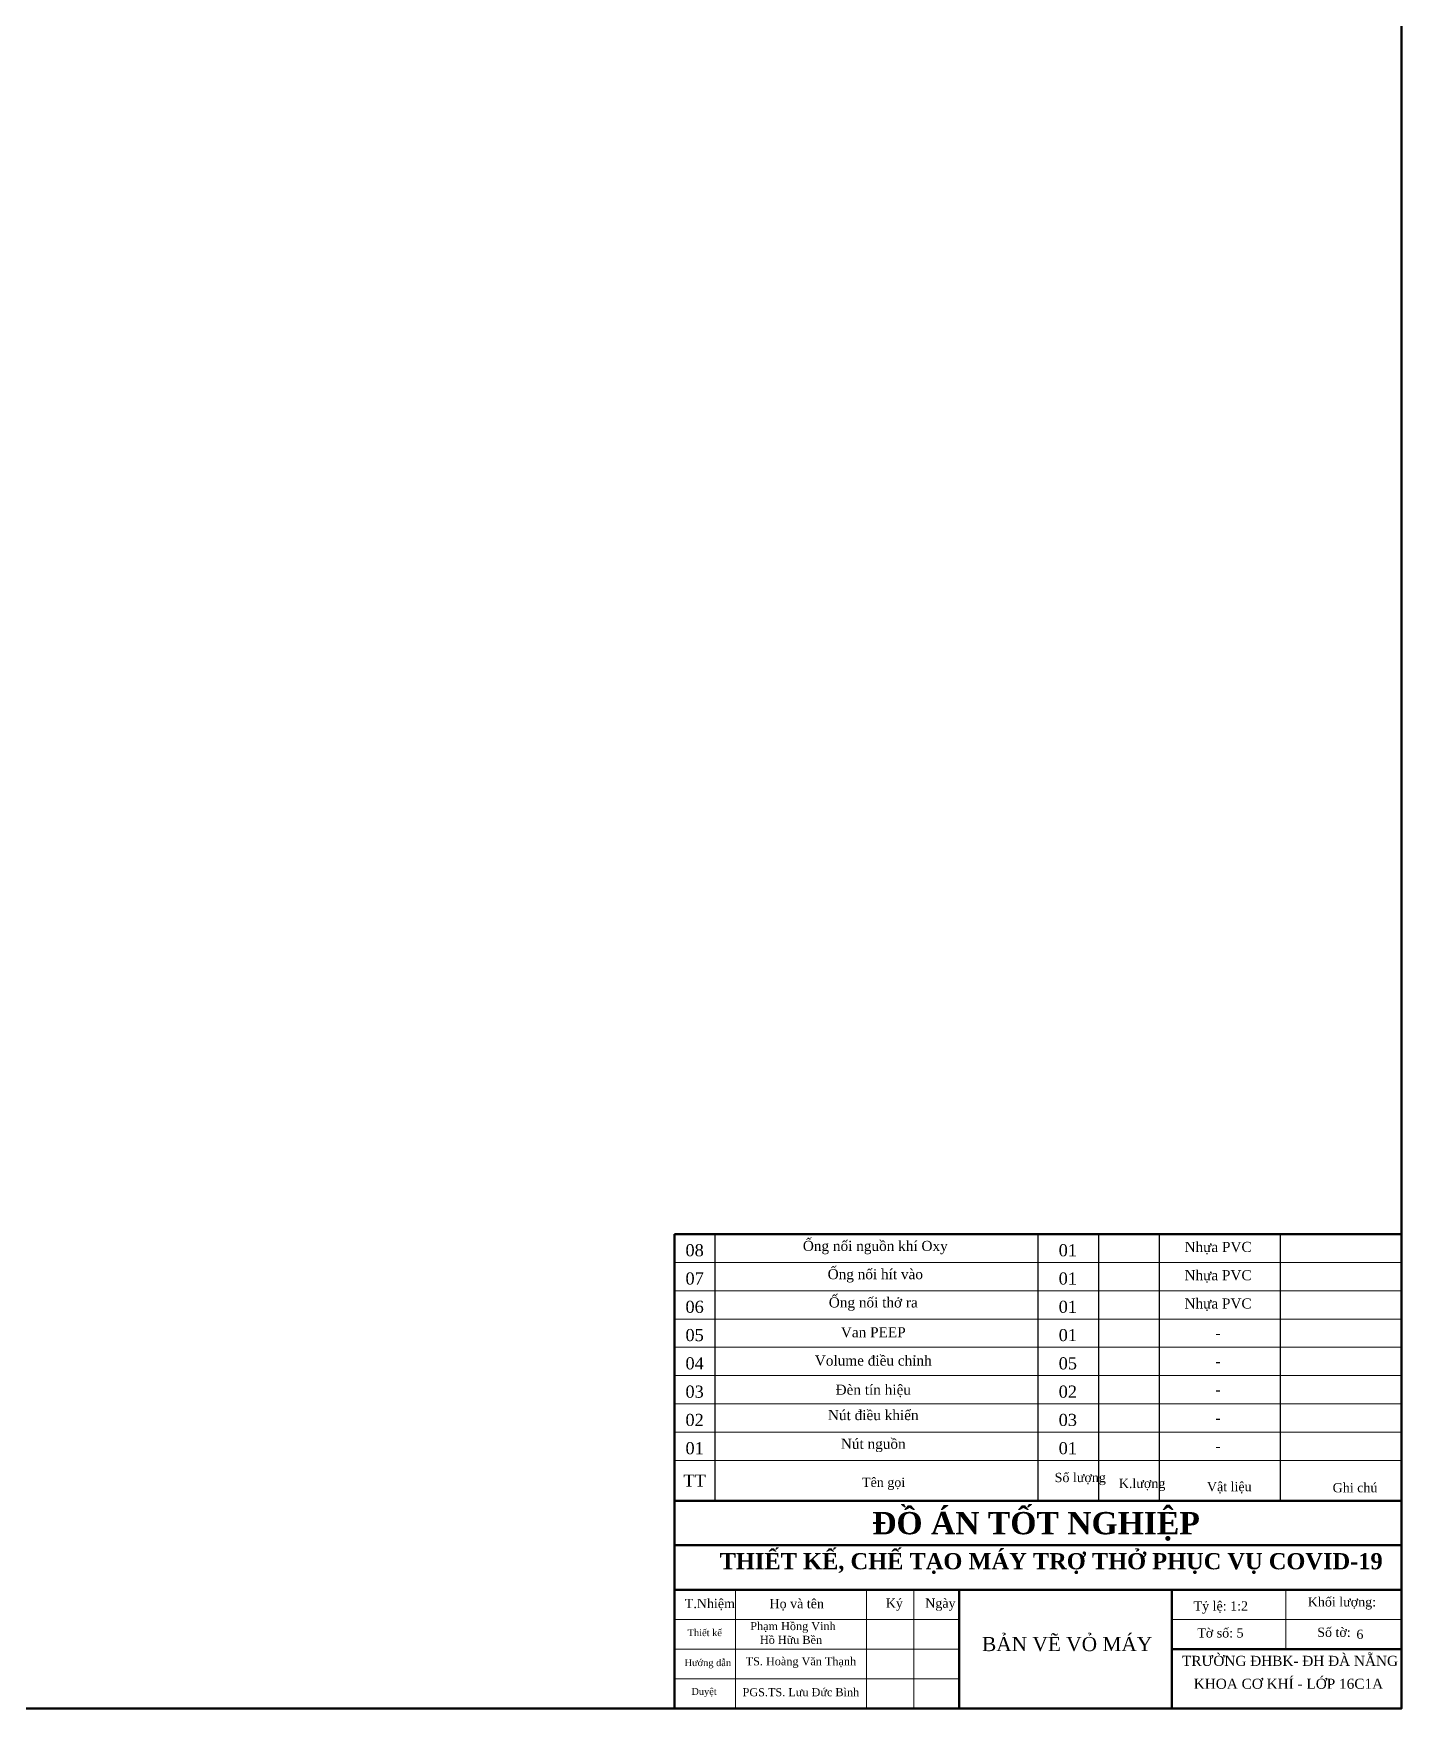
# Model space of a CAD drawing. Header units: inches. Extents: x -122986 to 27550, y -4965 to 6170.
# Drawn here: x 7387.8 to 7726.6, y 395.4 to 810.1 of the extents above; entities that cross this region are included whole.
import ezdxf

# ---------------------------------------------------------------- set-up
doc = ezdxf.new("R2010")
doc.units = ezdxf.units.IN
doc.header["$LTSCALE"] = 2
doc.header["$MEASUREMENT"] = 0
for name, color, linetype, lineweight in [('1 mãnh', 7, 'Continuous', 5), ('1 Đậm', 7, 'Continuous', 50), ('đường nhạt', 5, 'Continuous', 25)]:
    doc.layers.add(name, color=color, linetype=linetype, lineweight=lineweight)
doc.layers.add('d-manh', color=2, linetype='Continuous')
doc.layers.add('mat_cat', color=6, linetype='Continuous')
doc.styles.add('hiepnguyen', font='times.ttf', dxfattribs={"height": 3})
doc.styles.add('SON', font='times.ttf')
doc.styles.add('TCVN', font='times.ttf', dxfattribs={"height": 2.5})
doc.styles.add('vn', font='VTIMEN.TTF', dxfattribs={"height": 4})

msp = doc.modelspace()

# ---------------------------------------------------------------- linework, layer by layer
at = {"lineweight": 20, "ltscale": 2}
for p, q in [((7561.679, 395.376), (7561.679, 424.762)), ((7594.109, 395.376), (7594.109, 424.762)), ((7605.816, 395.376), (7605.816, 424.762)), ((7697.948, 410.069), (7697.948, 424.762)), ((7546.53, 417.415), (7617.066, 417.415)), ((7669.681, 417.415), (7726.593, 417.415)), ((7546.53, 410.069), (7617.066, 410.069)), ((7546.53, 402.722), (7617.066, 402.722))]:
    msp.add_line(p, q, dxfattribs=at)
at = {"layer": '1 mãnh', "lineweight": 13}
for p, q in [((7726.593, 505.821), (7546.53, 505.821)), ((7726.593, 498.819), (7546.53, 498.819)), ((7546.53, 491.816), (7726.593, 491.816)), ((7726.593, 484.814), (7546.53, 484.814)), ((7726.593, 477.812), (7546.53, 477.812)), ((7726.593, 470.809), (7546.53, 470.809)), ((7726.593, 463.807), (7546.53, 463.807)), ((7546.53, 456.804), (7726.593, 456.804))]:
    msp.add_line(p, q, dxfattribs=at)
at = {"layer": '1 Đậm', "lineweight": 50, "ltscale": 0.2}
for p, q in [((7546.53, 512.824), (7726.593, 512.824)), ((7546.53, 446.801), (7726.593, 446.801)), ((7546.53, 435.781), (7726.593, 435.781)), ((7546.53, 424.762), (7726.593, 424.762)), ((7617.066, 395.376), (7617.066, 424.762)), ((7669.681, 395.376), (7669.681, 424.762)), ((7669.681, 410.069), (7726.593, 410.069))]:
    msp.add_line(p, q, dxfattribs=at)
at = {"layer": '1 Đậm', "lineweight": 50, "ltscale": 15}
msp.add_line((7546.53, 395.376), (7546.53, 512.824), dxfattribs=at)
at = {"layer": '1 Đậm', "lineweight": 50}
msp.add_lwpolyline([(6538.593, 395.376), (6538.593, 1235.376), (7726.593, 1235.376), (7726.593, 395.376), (6538.593, 395.376)], close=True, dxfattribs=at)
at = {"layer": 'mat_cat'}
for p, q in [((7556.534, 512.824), (7556.534, 446.801)), ((7636.562, 512.824), (7636.562, 446.801)), ((7651.567, 512.824), (7651.567, 446.801)), ((7666.572, 512.824), (7666.572, 446.801)), ((7696.583, 512.824), (7696.583, 446.801))]:
    msp.add_line(p, q, dxfattribs=at)

# ---------------------------------------------------------------- texts
at = {"lineweight": 9, "attachment_point": 5, "style": 'hiepnguyen'}
for s, insert, char_height, width in [('0{\\fTimes New Roman|b0|i0|c163|p18;8}', (7551.532, 508.822), 3.00105, 54.01882), ('{\\fTimes New Roman|b0|i0|c163|p18;Ống nối nguồn khí Oxy}', (7596.274, 509.509), 2.50087, 49.06807), ('0{\\fTimes New Roman|b0|i0|c163|p18;1}', (7643.96, 508.822), 3.00105, 54.01882), ('Nhựa PVC', (7681.163, 509.348), 2.5009, 49.06807), ('0{\\fTimes New Roman|b0|i0|c163|p18;7}', (7551.532, 501.82), 3.00105, 54.01882), ('{\\fTimes New Roman|b0|i0|c163|p18;Ống nối hít vào}', (7596.274, 502.509), 2.50087, 49.06807), ('0{\\fTimes New Roman|b0|i0|c163|p18;1}', (7643.96, 501.82), 3.00105, 54.01882), ('Nhựa PVC', (7681.163, 502.346), 2.5009, 49.06807), ('{\\fTimes New Roman|b0|i0|c163|p18;Ống nối thở ra}', (7595.774, 495.509), 2.50087, 49.06807), ('0{\\fTimes New Roman|b0|i0|c163|p18;6}', (7551.532, 494.818), 3.00105, 54.01882), ('0{\\fTimes New Roman|b0|i0|c163|p18;1}', (7643.96, 494.818), 3.00105, 54.01882), ('Nhựa PVC', (7681.163, 495.343), 2.5009, 49.06807), ('{\\fTimes New Roman|b0|i0|c163|p18;Van PEEP}', (7595.774, 488.509), 2.50087, 49.06807), ('05', (7551.532, 487.815), 3.001, 54.01882), ('0{\\fTimes New Roman|b0|i0|c163|p18;1}', (7643.96, 487.815), 3.00105, 54.01882), ('-', (7681.163, 488.341), 2.501, 49.06807), ('04', (7551.532, 480.813), 3.001, 54.01882), ('{\\fTimes New Roman|b0|i0|c163|p18;Volume điều chỉnh}', (7595.774, 481.509), 2.50087, 49.06807), ('0{\\fTimes New Roman|b0|i0|c163|p18;5}', (7643.96, 480.813), 3.00105, 54.01882), ('-', (7681.163, 481.338), 2.501, 49.06807), ('03', (7551.532, 473.81), 3.001, 54.01882), ('{\\fTimes New Roman|b0|i0|c163|p18;Đèn tín hiệu}', (7595.774, 474.009), 2.50087, 49.06807), ('0{\\fTimes New Roman|b0|i0|c163|p18;2}', (7643.96, 473.81), 3.00105, 54.01882), ('-', (7681.163, 474.336), 2.501, 49.06807), ('{\\fTimes New Roman|b0|i0|c163|p18;Nút điều khiển}', (7595.774, 468.009), 2.50087, 49.06807), ('02', (7551.532, 466.808), 3.001, 54.01882), ('0{\\fTimes New Roman|b0|i0|c163|p18;3}', (7643.96, 466.808), 3.00105, 54.01882), ('-', (7681.163, 467.333), 2.501, 49.06807), ('01', (7551.532, 459.805), 3.001, 54.01882), ('{\\fTimes New Roman|b0|i0|c163|p18;Nút nguồn}', (7595.774, 460.509), 2.50087, 49.06807), ('01', (7643.96, 459.805), 3.001, 54.01882), ('-', (7681.163, 460.331), 2.501, 49.06807), ('TT', (7551.532, 451.803), 3.001, 54.01882)]:
    msp.add_mtext(s, dxfattribs=dict(at, insert=insert, char_height=char_height, width=width))
at = {"lineweight": 20, "ltscale": 2, "char_height": 2.29575, "attachment_point": 5, "style": 'vn'}
for s, insert in [('{\\fTimes New Roman|b0|i0|c0|p18;Tên gọi^I^I}', (7598.774, 451.009)), ('{\\fTimes New Roman|b0|i0|c0|p18;Số lượng^I}', (7647.034, 452.195)), ('{\\fTimes New Roman|b0|i0|c0|p18;K.lượng^I^I}', (7662.778, 450.737)), ('{\\fTimes New Roman|b0|i0|c0|p18;Vật liệu^I^I}', (7684.369, 450.034)), ('{\\fTimes New Roman|b0|i0|c0|p18;Ghi chú^I^I}', (7715.517, 450.034))]:
    msp.add_mtext_dynamic_manual_height_columns(s, width=19.00106, gutter_width=1, heights=[0], dxfattribs=dict(at, insert=insert))
at = {"lineweight": 20, "ltscale": 2, "style": 'vn'}
for s, insert, char_height, width, attachment_point in [('{\\fTimes New Roman|b1|i0|c0|p18;ĐỒ ÁN TỐT NGHIỆP}', (7636.076, 440.447), 5.50981, 165.29435, 5), ('\\A1;\\pi8.97675;{\\fTimes New Roman|b1|i0|c0|p18;THIẾT KẾ\\fTimes New Roman|b1|i0|c163|p18;, CHẾ TẠO \\fTimes New Roman|b1|i0|c0|p18;MÁY TRỢ THỞ PHỤC VỤ COVID-19}', (7548.75, 433.847), 4.001394, 178.39667, 1), ('{\\fTimes New Roman|b0|i0|c0|p18;Khối lượng:}', (7711.84, 421.402), 2.29575, 16.2985, 5), ('{\\fTimes New Roman|b0|i0|c0|p18;T.Nhiệm}', (7555.309, 421.088), 2.29575, 13.77453, 5), ('{\\fTimes New Roman|b0|i0|c0|p18;Họ và tên}', (7576.819, 421.048), 2.29575, 22.95755, 5), ('{\\fTimes New Roman|b0|i0|c0|p18;Ký}', (7600.996, 421.088), 2.29575, 13.77453, 5), ('{\\fTimes New Roman|b0|i0|c0|p18;Tỷ lệ: 1:\\fTimes New Roman|b0|i0|c163|p18;2}', (7681.839, 420.383), 2.29575, 17.06714, 5), ('{\\fTimes New Roman|b0|i0|c0|p18;Thiết kế}', (7554.045, 414.138), 1.70059, 13.77453, 5), ('{\\fTimes New Roman|b0|i0|c0|p18;Tờ số: 5 }', (7681.749, 414.067), 2.29575, 13.77453, 5), ('{\\fTimes New Roman|b0|i0|c0|p18;Số tờ:  }', (7709.866, 414.231), 2.29575, 13.77453, 5), ('{\\fTimes New Roman|b0|i0|c0|p18;6 }', (7716.299, 413.731), 2.29496, 13.76973, 5), ('{\\fTimes New Roman|b0|i0|c0|p18;Hướng dẫn}', (7554.797, 406.44), 1.70059, 13.77453, 5), ('{\\fTimes New Roman|b0|i0|c0|p18;Duyệt}', (7553.863, 399.324), 1.70059, 13.77453, 5)]:
    msp.add_mtext(s, dxfattribs=dict(at, insert=insert, char_height=char_height, width=width, attachment_point=attachment_point))
at = {"lineweight": 50, "ltscale": 2, "insert": (7612.401, 421.088), "char_height": 2.29575, "width": 13.77453, "attachment_point": 5, "style": 'vn'}
msp.add_mtext('{\\fTimes New Roman|b0|i0|c0|p18;Ngày}', dxfattribs=at)
at = {"layer": 'd-manh', "lineweight": 25, "attachment_point": 5, "style": 'SON'}
for s, insert, char_height, width in [('Phạm Hồng Vinh', (7575.883, 415.446), 2.0007, 31.47487), ('Hồ Hữu Bền', (7575.396, 412.364), 2.0007, 31.47487), ('TS. Hoàng Văn Thạnh', (7577.844, 406.74), 2.0007, 36.09983), ('PGS.TS. Lưu Đức Bình', (7577.839, 399.392), 2, 36.08725)]:
    msp.add_mtext(s, dxfattribs=dict(at, insert=insert, char_height=char_height, width=width))
at = {"layer": 'đường nhạt', "ltscale": 0.2, "insert": (7592.523, 413.08), "char_height": 3.50122, "attachment_point": 1, "style": 'TCVN'}
msp.add_mtext_dynamic_manual_height_columns('\\pi30.183;BẢN VẼ VỎ {\\fTimes New Roman|b0|i0|c163|p18;MÁY}', width=92.65943, gutter_width=12.5, heights=[38.27], dxfattribs=at)
at = {"layer": 'đường nhạt', "ltscale": 0.2, "attachment_point": 1, "style": 'TCVN'}
for s, insert, char_height, width in [('{\\fTimes New Roman|b0|i0|c186|p18;TR}Ư{\\fTimes New Roman|b0|i0|c186|p18;ỜNG ĐH}BK- ĐH {\\fTimes New Roman|b0|i0|c186|p18;ĐÀ NẴNG}', (7672.243, 408.419), 2.5, 102.57599), ('KHOA CƠ KHÍ - LỚP 16C1A', (7675.142, 402.755), 2.50087, 102.61174)]:
    msp.add_mtext(s, dxfattribs=dict(at, insert=insert, char_height=char_height, width=width))

doc.saveas('drawing.dxf')
